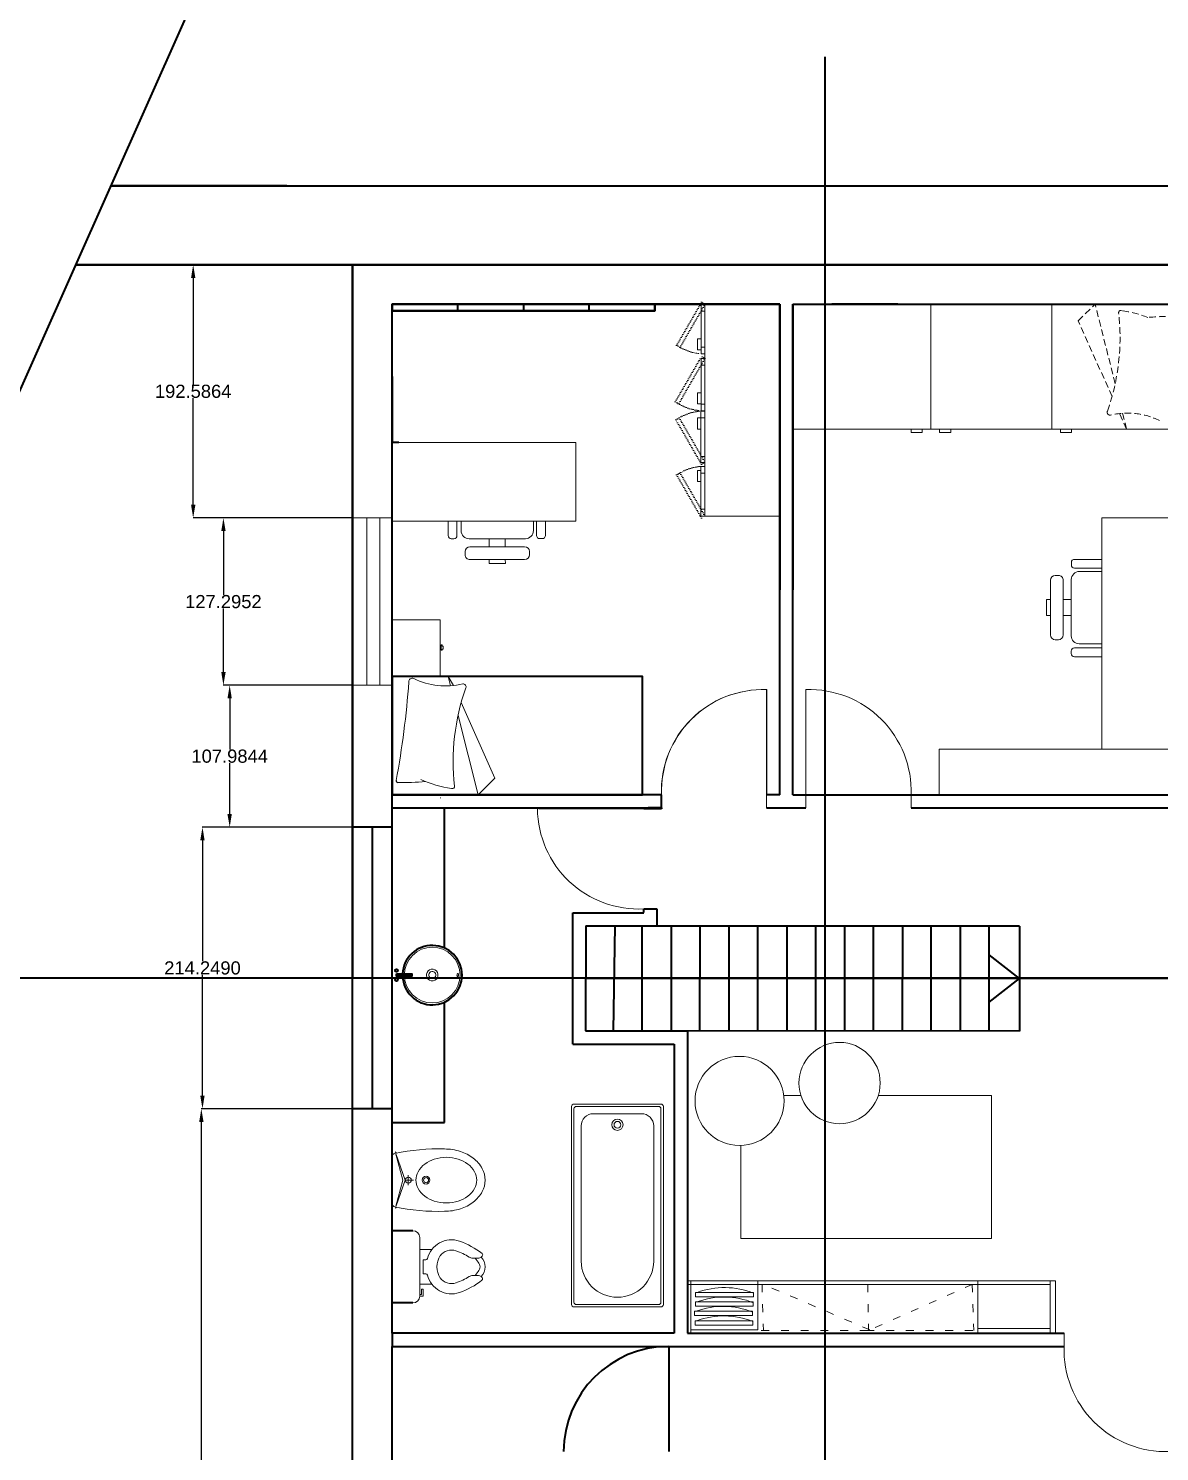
# Model space of a CAD drawing. Header units: inches. Extents: x -422522 to 22891, y -2973 to 414515.
# Drawn here: x 18422 to 19282, y 4354 to 5437 of the extents above; entities that cross this region are included whole.
import ezdxf

# ---------------------------------------------------------------- set-up
doc = ezdxf.new("R2010")
doc.units = ezdxf.units.IN
doc.header["$MEASUREMENT"] = 0
for name, pattern in [('ACAD_ISO03W100', [30, 12, -18]), ('DASHEDX2', [1.5, 1, -0.5]), ('DOT2', [0.125, 0, -0.125]), ('TRATTEGGIATA2', [9.525, 6.35, -3.175])]:
    doc.linetypes.add(name, pattern=pattern)
doc.layers.get('0').update_dxf_attribs({"lineweight": 40})
for name, color, linetype, lineweight in [('ARREDAMENTO', 8, 'Continuous', 13), ('ARREDI_attrezzature_furniture', 175, 'Continuous', 9), ('PORTE_finestre_doors_windows', 4, 'Continuous', 15)]:
    doc.layers.add(name, color=color, linetype=linetype, lineweight=lineweight)
doc.layers.add('ARREDI_attrezzature', color=175, linetype='Continuous')
doc.layers.add('PAVIMENTAZIONE', color=251, linetype='Continuous')
doc.styles.add('ARCH', font='txt')
doc.styles.get("Standard").update_dxf_attribs({"font": 'Arial.ttf'})
doc.dimstyles.get("Standard").update_dxf_attribs({"dimtxt": 10, "dimasz": 10, "dimexe": 0.18, "dimexo": 0.0625, "dimgap": 0.09, "dimtad": 0, "dimtih": 1, "dimtoh": 1, "dimdec": 4, "dimzin": 0, "dimdsep": 46, "dimtxsty": 'Standard', "dimcen": 0.09, "dimadec": 0, "dimazin": 0, "dimtfac": 1, "dimtdec": 4, "dimtofl": 0, "dimtmove": 0, "dimatfit": 3, "dimfxl": 1, "dimtolj": 1, "dimtzin": 0, "dimarcsym": 0})

# ---------------------------------------------------------------- blocks, each defined once
blk = doc.blocks.new('15PTOI06')
for p, q in [((8, 8.5), (8, -8.5)), ((11.5, 5), (8, 5)), ((9, 2), (9.765178, 2)), ((9, -2), (9, 2)), ((23.431562, 2.5), (24.727861, 2.5)), ((24.931034, 1.327586), (24.062054, 2.5)), ((9.765178, -2), (9, -2)), ((23.431562, -2.5), (24.690476, -2.5)), ((24.931034, -1.327586), (24.062054, -2.5)), ((11.5, -5), (8, -5)), ((8.5, -8), (8, -8)), ((9, -6.5), (8.5, -6.5)), ((8.5, -6.5), (8.5, -8)), ((9, -8.5), (9, -6.5)), ((8, -8.5), (9, -8.5))]:
    blk.add_line(p, q)
for centre, radius, start, end in [((6, 8.5), 2, 0, 90), ((17.25, 0.65), 7.210062, 71.816347, 166.116636), ((17.25, 0.65), 4.210062, 71.816347, 142.891702), ((12, -13.75), 19.534695, 57.937508, 70.559965), ((12, -13.75), 22.534695, 51.265418, 70.559965), ((9.765178, 2.5), 0.5, 270, 346.116636), ((19.118098, 0), 6.118098, 147.797266, 212.202734), ((23.431562, 4.5), 2, 237.937508, 270), ((24.727861, 4.5), 2, 270, 314.939898), ((23.666667, 0), 1.833333, 313.602819, 46.397181), ((23.166667, 0), 3.833333, 313.602819, 46.397181), ((25.787408, 3.438228), 0.5, 314.939898, 51.265418), ((9.765178, -2.5), 0.5, 13.883364, 90), ((17.25, -0.65), 7.210062, 193.883364, 288.183653), ((17.25, -0.65), 4.210062, 217.108298, 288.183653), ((12, 13.75), 19.534695, 289.440035, 302.062492), ((12, 13.75), 22.534695, 289.440035, 308.665009), ((23.431562, -4.5), 2, 90, 122.062492), ((24.690476, -4.5), 2, 44.162471, 90), ((25.766527, -3.454957), 0.5, 308.665009, 44.162471), ((6, -8.5), 2, 270, 0)]:
    blk.add_arc(centre, radius, start, end)
at = {"style": 'ARCH'}
for tag, p, flags in [('ITEM', (0, -19.5), 3), ('ROOM_NUMBER', (0, -28.5), 1)]:
    blk.add_attdef(tag, p, '', height=6, dxfattribs=dict(at, flags=flags))
blk = doc.blocks.new('*D53')
at = {"color": 0, "lineweight": -2, "transparency": 16777216}
for p, q in [((18668.3, 5256.7), (18546.9, 5256.7)), ((18547, 5246.7), (18547, 5165.6)), ((18547, 5074.1), (18547, 5155.2)), ((18668.3, 5064.1), (18546.9, 5064.1))]:
    blk.add_line(p, q, dxfattribs=at)
at = {"color": 0, "transparency": 16777216}
for points in [[(18545.4, 5246.7), (18548.7, 5246.7), (18547, 5256.7)], [(18545.4, 5074.1), (18548.7, 5074.1), (18547, 5064.1)]]:
    blk.add_solid(points, dxfattribs=at)
at = {"layer": 'Defpoints', "color": 0, "transparency": 16777216}
for p in [(18668.3, 5256.7), (18547, 5064.1), (18668.3, 5064.1)]:
    blk.add_point(p, dxfattribs=at)
at = {"color": 0, "transparency": 16777216, "insert": (18547, 5160.4), "char_height": 10, "attachment_point": 5}
blk.add_mtext('\\A1;192.5864', dxfattribs=at)
blk = doc.blocks.new('*D54')
at = {"color": 0, "lineweight": -2, "transparency": 16777216}
for p, q in [((18668.2, 5064.1), (18569.9, 5064.1)), ((18570, 5054.1), (18570, 5005.6)), ((18570, 4946.8), (18570, 4995.3)), ((18668.2, 4936.8), (18569.9, 4936.8))]:
    blk.add_line(p, q, dxfattribs=at)
at = {"color": 0, "transparency": 16777216}
for points in [[(18568.4, 5054.1), (18571.7, 5054.1), (18570, 5064.1)], [(18568.4, 4946.8), (18571.7, 4946.8), (18570, 4936.8)]]:
    blk.add_solid(points, dxfattribs=at)
at = {"layer": 'Defpoints', "color": 0, "transparency": 16777216}
for p in [(18668.3, 5064.1), (18570, 4936.8), (18668.3, 4936.8)]:
    blk.add_point(p, dxfattribs=at)
at = {"color": 0, "transparency": 16777216, "insert": (18570, 5000.4), "char_height": 10, "attachment_point": 5}
blk.add_mtext('\\A1;127.2952', dxfattribs=at)
blk = doc.blocks.new('*D55')
at = {"color": 0, "lineweight": -2, "transparency": 16777216}
for p, q in [((18668.1, 4936.8), (18574.6, 4936.8)), ((18574.8, 4926.8), (18574.8, 4888)), ((18574.8, 4838.8), (18574.8, 4877.6)), ((18668.3, 4828.8), (18574.6, 4828.8))]:
    blk.add_line(p, q, dxfattribs=at)
at = {"color": 0, "transparency": 16777216}
for points in [[(18573.1, 4926.8), (18576.4, 4926.8), (18574.8, 4936.8)], [(18573.1, 4838.8), (18576.4, 4838.8), (18574.8, 4828.8)]]:
    blk.add_solid(points, dxfattribs=at)
at = {"layer": 'Defpoints', "color": 0, "transparency": 16777216}
for p in [(18668.2, 4936.8), (18574.8, 4828.8), (18668.3, 4828.8)]:
    blk.add_point(p, dxfattribs=at)
at = {"color": 0, "transparency": 16777216, "insert": (18574.8, 4882.8), "char_height": 10, "attachment_point": 5}
blk.add_mtext('\\A1;107.9844', dxfattribs=at)
blk = doc.blocks.new('*D56')
at = {"color": 0, "lineweight": -2, "transparency": 16777216}
for p, q in [((18668.2, 4828.8), (18553.9, 4828.8)), ((18554.1, 4818.8), (18554.1, 4726.9)), ((18554.1, 4624.6), (18554.1, 4716.5)), ((18668.2, 4614.6), (18553.9, 4614.6))]:
    blk.add_line(p, q, dxfattribs=at)
at = {"color": 0, "transparency": 16777216}
for points in [[(18552.4, 4818.8), (18555.7, 4818.8), (18554.1, 4828.8)], [(18552.4, 4624.6), (18555.7, 4624.6), (18554.1, 4614.6)]]:
    blk.add_solid(points, dxfattribs=at)
at = {"layer": 'Defpoints', "color": 0, "transparency": 16777216}
for p in [(18668.3, 4828.8), (18554.1, 4614.6), (18668.3, 4614.6)]:
    blk.add_point(p, dxfattribs=at)
at = {"color": 0, "transparency": 16777216, "insert": (18554.1, 4721.7), "char_height": 10, "attachment_point": 5}
blk.add_mtext('\\A1;214.2490', dxfattribs=at)
blk = doc.blocks.new('*D57')
at = {"color": 0, "lineweight": -2, "transparency": 16777216}
for p, q in [((18668.1, 4614.6), (18553.1, 4614.6)), ((18553.2, 4604.6), (18553.2, 4320.8)), ((18553.2, 4026.7), (18553.2, 4310.4)), ((18668.3, 4016.7), (18553.1, 4016.7))]:
    blk.add_line(p, q, dxfattribs=at)
at = {"color": 0, "transparency": 16777216}
for points in [[(18551.6, 4604.6), (18554.9, 4604.6), (18553.2, 4614.6)], [(18551.6, 4026.7), (18554.9, 4026.7), (18553.2, 4016.7)]]:
    blk.add_solid(points, dxfattribs=at)
at = {"layer": 'Defpoints', "color": 0, "transparency": 16777216}
for p in [(18553.2, 4614.6), (18668.2, 4614.6), (18668.3, 4016.7)]:
    blk.add_point(p, dxfattribs=at)
at = {"color": 0, "transparency": 16777216, "insert": (18553.2, 4315.6), "char_height": 10, "attachment_point": 5}
blk.add_mtext('\\A1;597.8850', dxfattribs=at)

msp = doc.modelspace()

# ---------------------------------------------------------------- linework, layer by layer
at = {"color": 1}
for p, q in [((19027.87459, 3459.69979), (19027.87459, 5414.87598)), ((18668.32267, 5256.68393), (18668.32267, 4713.84453)), ((20355.6854, 4713.84453), (18056.24814, 4713.84453)), ((18845.62362, 4713.84453), (20355.6854, 4713.84453))]:
    msp.add_line(p, q, dxfattribs=at)
at = {"color": 5}
for p, q in [((18618.32262, 5316.68396), (18484.06238, 5316.68396)), ((18484.06238, 5316.68396), (20514.24969, 5316.68396)), ((20646.47315, 5256.68393), (18457.36043, 5256.68393)), ((18668.32267, 5256.68393), (20646.90269, 5257.64911))]:
    msp.add_line(p, q, dxfattribs=at)
for p, q in [((18618.31278, 5316.67576), (20048.94424, 5316.91165)), ((18618.32262, 5316.68396), (20049.2801, 5316.6852)), ((18457.36043, 5256.68393), (18668.32267, 5256.68393)), ((18668.32267, 5256.68393), (19328.32266, 5256.79218)), ((18668.32267, 5256.68393), (19328.32267, 5256.68393)), ((18668.32267, 4046.68393), (18668.32267, 5256.68393)), ((18698.42152, 5226.68393), (18698.42152, 5221.76743)), ((18703.42152, 5221.76743), (18698.42152, 5221.76743)), ((18898.42152, 5221.76743), (18698.42152, 5221.76743)), ((18763.66375, 5226.68393), (18713.66375, 5226.68393)), ((18748.42152, 5221.76743), (18748.42152, 5226.68393)), ((18813.66375, 5221.76743), (18763.66375, 5221.76743)), ((18798.42152, 5226.68393), (18798.42152, 5221.76743)), ((18863.66375, 5226.68393), (18813.66375, 5226.68393)), ((18848.42152, 5221.76743), (18848.42152, 5226.68393)), ((18993.44442, 5226.68393), (18863.66375, 5226.68393)), ((18863.66375, 5226.68393), (18913.66375, 5226.68393)), ((18898.42152, 5221.76743), (18863.66375, 5221.76743)), ((18898.42152, 5226.68393), (18898.42152, 5221.76743)), ((18913.66375, 5226.68393), (18963.66375, 5226.68393)), ((18993.29977, 5226.68393), (18993.29977, 5009.30617)), ((18993.29977, 5226.68393), (18993.29977, 5009.30617)), ((18993.44442, 4853.48441), (18993.44442, 5226.68393)), ((18993.44442, 5226.68393), (18993.44442, 5009.30617)), ((18993.44442, 5226.68393), (18993.44442, 5009.30617)), ((19003.29977, 4853.48441), (19003.29977, 5226.68393)), ((19003.29977, 5226.68393), (19003.29977, 5009.30617)), ((19003.29977, 5226.68393), (19003.29977, 5009.30617)), ((19003.29977, 5226.68393), (19133.08044, 5226.68393)), ((19003.29977, 4853.48441), (19003.29977, 5226.68393)), ((19003.29977, 5226.68393), (19003.29977, 5009.30617)), ((19003.29977, 5226.68393), (19003.29977, 5009.30617)), ((19083.08044, 5226.68393), (19033.08044, 5226.68393)), ((19108.38615, 5226.68393), (19206.38615, 5226.68393)), ((18698.42152, 5171.76743), (18698.42152, 5121.76743)), ((18698.42152, 5121.76743), (18703.42152, 5121.76743)), ((18888.82578, 4943.48441), (18698.42152, 4943.48441)), ((18888.82578, 4933.48441), (18888.82578, 4943.48441)), ((18888.82578, 4853.48441), (18888.82578, 4933.48441)), ((18903.29977, 4853.48441), (18698.32267, 4853.48441)), ((18903.44442, 4853.48441), (18698.42152, 4853.48441)), ((18798.74743, 4853.48441), (18748.74743, 4853.48441)), ((18848.74743, 4853.48441), (18798.74743, 4853.48441)), ((18903.29977, 4843.48441), (18903.29977, 4853.48441)), ((18993.29977, 4853.48441), (18983.29977, 4853.48441)), ((18993.44442, 4853.48441), (18983.44442, 4853.48441)), ((19003.29977, 4853.48473), (19298.51623, 4853.48503)), ((19003.29977, 4853.48441), (19013.29977, 4853.48441)), ((19093.29977, 4853.48441), (19298.32267, 4853.48441)), ((18698.32267, 4843.48441), (18835.73689, 4843.48441)), ((18738.32267, 4736.90047), (18738.32267, 4843.48441)), ((18835.73689, 4843.48441), (18903.29977, 4843.48441)), ((18889.94482, 4842.86963), (18889.94482, 4843.48441)), ((18903.29977, 4842.86963), (18889.94482, 4842.86963)), ((18903.29977, 4843.48441), (18893.29977, 4843.48441)), ((18903.29977, 4843.48441), (18903.29977, 4842.86963)), ((18983.29977, 4843.48441), (19013.29977, 4843.48441)), ((19093.29977, 4843.48441), (19298.32267, 4843.48441)), ((18889.94482, 4763.80982), (18889.94482, 4766.67627)), ((18889.94482, 4766.67627), (18899.92268, 4766.67627)), ((18899.92268, 4766.67627), (18899.92268, 4753.73142)), ((18835.77996, 4663.79199), (18835.77996, 4763.79199)), ((18835.77996, 4763.79199), (18889.94482, 4763.79199)), ((18845.73689, 4753.73142), (18845.51036, 4673.95764)), ((18845.73689, 4753.73142), (19175.73689, 4753.64565)), ((18845.73689, 4753.73142), (19175.73689, 4753.73142)), ((18867.73689, 4753.73142), (18866.6916, 4673.93763)), ((18888.69158, 4673.91684), (18888.68137, 4753.7257)), ((18910.68137, 4753.7257), (18910.69145, 4673.89606)), ((18932.60593, 4673.87535), (18932.68137, 4753.7257)), ((18954.68137, 4753.7257), (18954.60591, 4673.85457)), ((18976.69139, 4673.8337), (18976.68137, 4753.7031)), ((18976.68137, 4753.7031), (18998.68137, 4753.7031)), ((18998.68137, 4753.7031), (18998.69137, 4673.81292)), ((19020.69136, 4673.79213), (19020.68137, 4753.69167)), ((19020.68137, 4753.69167), (19042.68137, 4753.69167)), ((19042.68137, 4753.69167), (19042.60587, 4673.77143)), ((19064.60585, 4673.75065), (19064.68137, 4753.69167)), ((19064.68137, 4753.69167), (19086.68137, 4753.69167)), ((19086.68137, 4753.69167), (19086.60583, 4673.72986)), ((19108.68137, 4673.709), (19108.68137, 4753.6688)), ((19108.68137, 4753.6688), (19130.68137, 4753.6688)), ((19130.68137, 4753.6688), (19130.68137, 4673.68822)), ((19152.6058, 4673.66751), (19152.68137, 4753.65736)), ((19175.73689, 4753.64565), (19175.73689, 4673.64565)), ((19175.73689, 4713.64565), (19152.68137, 4731.62148)), ((19175.73689, 4713.64565), (18845.47191, 4713.64565)), ((19152.68137, 4695.66983), (19175.73689, 4713.64565)), ((18738.32267, 4604.17967), (18738.32267, 4695.69601)), ((19175.73689, 4673.64565), (18845.51036, 4673.95764)), ((18845.51498, 4673.93406), (18923.23971, 4673.88533)), ((18923.22522, 4673.88534), (18923.19664, 4443.81791)), ((18835.77996, 4663.79199), (18912.97471, 4663.79199)), ((18912.97471, 4663.79199), (18912.93164, 4443.81791)), ((18698.32267, 4604.17967), (18738.32267, 4604.17967)), ((18714.18878, 4521.84668), (18698.32267, 4521.84668)), ((18714.18878, 4466.84668), (18698.32267, 4466.84668)), ((18698.32267, 4443.81791), (18698.32267, 4463.81791)), ((18912.93164, 4443.81791), (18698.32267, 4443.81791)), ((18698.32267, 4443.81791), (18698.32267, 4433.81791)), ((18923.19664, 4443.81791), (19209.75756, 4443.81791)), ((18698.32267, 4433.81791), (19209.75756, 4433.81791)), ((18698.32267, 4046.68393), (18698.32267, 4433.81791)), ((18908.9109, 4433.81791), (18908.9109, 4353.81791))]:
    msp.add_line(p, q)
at = {"color": 4}
for p, q in [((18698.32267, 4828.81791), (18668.32267, 4828.81791)), ((18683.32267, 4828.81791), (18683.32267, 4614.56894)), ((18698.32267, 4614.56894), (18668.32267, 4614.56894))]:
    msp.add_line(p, q, dxfattribs=at)
for points in [[(18006.50478, 4243.59838), (19833.7291, 3430.42479), (20646.90269, 5257.64911), (18819.67837, 6070.8227)], [(18898.42152, 5226.68393), (18698.42152, 5226.68393), (18698.42152, 5221.76743), (18898.42152, 5221.76743)], [(18888.82579, 4853.48441), (18888.82579, 4943.48441), (18698.32267, 4943.48441), (18698.32267, 4853.48441)], [(18701.65254, 4717.14991), (18713.34981, 4717.14991), (18713.34981, 4715.55637), (18701.65254, 4715.55637)]]:
    msp.add_lwpolyline(points, close=True)
for points in [[(18698.32267, 4463.81791), (18698.32267, 5226.68393), (18993.29977, 5226.68393)], [(19003.29977, 5226.68393), (19298.32267, 5226.68393), (19298.32267, 4918.81791)], [(19003.29977, 5226.68393), (19298.32267, 5226.68393), (19298.32267, 4908.81791)]]:
    msp.add_lwpolyline(points)
for centre in [(18701.7707, 4719.80579), (18701.7707, 4712.90048)]:
    msp.add_circle(centre, 1.12243)
for centre, radius, start, end in [((18728.9632, 4716.29824), 22.62855, 181.87875934, 177.84305501), ((18908.9109, 4353.81791), 80, 90, 180)]:
    msp.add_arc(centre, radius, start, end)
at = {"layer": 'ARREDAMENTO', "linetype": 'DOT2', "ltscale": 10}
for p, q in [((18933.84659, 5228.1937), (18914.89999, 5195.38966)), ((18917.49782, 5193.88924), (18936.44442, 5226.69328)), ((18913.87468, 5152.42614), (18933.83983, 5186.9937)), ((18914.89999, 5195.38966), (18917.49782, 5193.88924)), ((18936.43766, 5185.49328), (18916.47251, 5150.92572)), ((18916.47251, 5150.92572), (18913.87468, 5152.42614)), ((18914.3177, 5138.68705), (18916.91602, 5140.18662)), ((18933.82637, 5104.88424), (18914.3177, 5138.68705)), ((18916.91602, 5140.18662), (18936.42469, 5106.38381)), ((18914.88382, 5096.80396), (18917.48215, 5098.30354)), ((18933.81966, 5063.99371), (18914.88382, 5096.80396)), ((18917.48215, 5098.30354), (18936.41798, 5065.49328))]:
    msp.add_line(p, q, dxfattribs=at)
at = {"layer": 'ARREDAMENTO'}
for p, q in [((18933.43823, 5188.93031), (18933.44442, 5226.69377)), ((18936.44356, 5221.45044), (18933.44356, 5221.45093)), ((18933.44442, 5226.69377), (18936.44442, 5226.69328)), ((18936.43766, 5185.49328), (18936.44442, 5226.69328)), ((18936.44442, 5226.69328), (18993.44442, 5226.68393)), ((18993.44442, 5226.68393), (18993.41798, 5065.48393)), ((19060.29977, 5226.69328), (19003.29977, 5226.68393)), ((19108.32267, 5131.68393), (19108.32267, 5226.68393)), ((19108.32267, 5226.68393), (19261.99128, 5226.68393)), ((19108.38615, 5131.68337), (19108.38615, 5226.68393)), ((19200.30717, 5131.68337), (19200.30717, 5226.68393)), ((18930.75125, 5191.91563), (18930.75263, 5200.37324)), ((18930.75263, 5200.37324), (18933.4401, 5200.3728)), ((18933.43872, 5191.91519), (18930.75125, 5191.91563)), ((18936.43823, 5188.92982), (18933.43823, 5188.93031)), ((18936.43907, 5194.09162), (18933.43907, 5194.09211)), ((18933.43766, 5185.49377), (18933.42469, 5106.3843)), ((18936.4368, 5180.23633), (18933.4368, 5180.23683)), ((18933.43766, 5185.49377), (18936.43766, 5185.49328)), ((18936.43766, 5185.49328), (18936.41798, 5065.49328)), ((18930.7445, 5150.80509), (18930.74589, 5159.2627)), ((18930.74589, 5159.2627), (18933.43336, 5159.26225)), ((18933.43197, 5150.80465), (18930.7445, 5150.80509)), ((18936.43109, 5145.41224), (18933.43109, 5145.41273)), ((18936.43112, 5145.57432), (18933.43112, 5145.57481)), ((18936.43196, 5150.72201), (18933.43196, 5150.7225)), ((18930.74276, 5140.18333), (18930.74137, 5131.72573)), ((18933.43023, 5140.18289), (18930.74276, 5140.18333)), ((18936.43024, 5140.25044), (18933.43024, 5140.25093)), ((18698.18043, 5121.72061), (18698.18043, 5061.61004)), ((18838.18043, 5121.61004), (18698.18043, 5121.61004)), ((18838.18043, 5121.61004), (18838.18043, 5061.61004)), ((18930.74137, 5131.72573), (18933.42884, 5131.72529)), ((19093.32755, 5131.68337), (19093.32755, 5128.9959)), ((19093.32755, 5128.9959), (19101.78516, 5128.9959)), ((19101.78516, 5128.9959), (19101.78516, 5131.68337)), ((19101.78516, 5131.68337), (19108.38615, 5131.68337)), ((19115.0165, 5131.68337), (19115.0165, 5128.9959)), ((19115.0165, 5128.9959), (19123.4741, 5128.9959)), ((19123.4741, 5128.9959), (19123.4741, 5131.68337)), ((19206.93751, 5131.68337), (19206.93751, 5128.9959)), ((19206.93751, 5128.9959), (19215.39512, 5128.9959)), ((19215.39512, 5128.9959), (19215.39512, 5131.68337)), ((18936.4254, 5110.73612), (18933.4254, 5110.73661)), ((18930.73621, 5100.27279), (18930.73483, 5091.81518)), ((18933.42368, 5100.27235), (18930.73621, 5100.27279)), ((18933.42417, 5103.25723), (18933.41798, 5065.49377)), ((18936.42417, 5103.25674), (18933.42417, 5103.25723)), ((18936.42469, 5106.38381), (18933.42469, 5106.3843)), ((18930.73483, 5091.81518), (18933.4223, 5091.81474)), ((18936.42333, 5098.09494), (18933.42333, 5098.09543)), ((18936.41884, 5070.73612), (18933.41884, 5070.73661)), ((18698.18043, 5061.61004), (18708.18043, 5061.61004)), ((18718.18043, 5061.61004), (18708.18043, 5061.61004)), ((18838.18043, 5061.61004), (18718.18043, 5061.61004)), ((18740.9944, 5061.61004), (18740.9944, 5050.74767)), ((18747.72982, 5050.75475), (18747.70807, 5061.61004)), ((18750.90007, 5061.61004), (18750.90007, 5054.38916)), ((18805.88217, 5061.61004), (18805.90004, 5054.44694)), ((18808.3731, 5050.81845), (18808.35141, 5061.61004)), ((18815.08684, 5061.61004), (18815.10851, 5050.82553)), ((18993.41798, 5065.48393), (18933.41798, 5065.49377)), ((19298.32267, 5064.09751), (19238.32757, 5064.07988)), ((19238.32757, 5064.07988), (19238.37926, 4888.1756)), ((18743.44142, 5048.3058), (18745.28795, 5048.30774)), ((18757.0176, 5048.28447), (18799.79535, 5048.32941)), ((18772.29537, 5048.30052), (18772.30179, 5042.18942)), ((18784.51758, 5048.31336), (18784.524, 5042.20226)), ((18812.66664, 5048.37852), (18810.82011, 5048.37658)), ((18753.97232, 5038.50349), (18753.97486, 5036.08201)), ((18757.63513, 5042.17401), (18799.19066, 5042.21766)), ((18802.86118, 5038.55485), (18802.86372, 5036.13337)), ((18757.64538, 5032.41919), (18799.20091, 5032.46285)), ((18772.31204, 5032.4346), (18772.31525, 5029.37905)), ((18772.31525, 5029.37905), (18784.53746, 5029.39189)), ((18784.53425, 5032.44744), (18784.53746, 5029.39189)), ((19215.25609, 5030.14695), (19215.25415, 5028.30042)), ((19217.69603, 5025.85341), (19238.33683, 5025.83172)), ((19238.33683, 5032.56715), (19217.7031, 5032.58883)), ((19199.29677, 4975.12569), (19199.34042, 5016.68122)), ((19205.43242, 5020.34149), (19203.01094, 5020.34404)), ((19209.05158, 4975.11544), (19209.09524, 5016.67098)), ((19215.16205, 4974.49791), (19215.20699, 5017.27567)), ((19238.33683, 5023.36248), (19221.32451, 5023.38035)), ((19196.25662, 4989.79556), (19196.26946, 5002.01777)), ((19199.32501, 5002.01456), (19196.26946, 5002.01777)), ((19215.19094, 5001.9979), (19209.07983, 5002.00432)), ((18734.94772, 4986.60901), (18698.42152, 4986.60901)), ((18734.94772, 4944.30364), (18734.94772, 4986.60901)), ((19199.31217, 4989.79235), (19196.25662, 4989.79556)), ((19215.1781, 4989.77568), (19209.06699, 4989.7821)), ((19205.38106, 4971.45263), (19202.95958, 4971.45517)), ((18735.58408, 4966.20651), (18734.94772, 4966.20651)), ((18734.94772, 4966.20651), (18734.94772, 4964.70614)), ((18734.94772, 4964.70614), (18735.58408, 4964.70614)), ((18735.58408, 4967.26111), (18735.58408, 4963.65154)), ((18736.30182, 4967.48342), (18735.80639, 4967.48342)), ((18735.80639, 4963.42923), (18736.30182, 4963.42923)), ((18736.52413, 4966.64464), (18736.52413, 4967.26111)), ((18737.11636, 4966.64464), (18736.52413, 4966.64464)), ((18736.52413, 4963.65154), (18736.52413, 4964.0457)), ((18736.74644, 4964.26801), (18737.11636, 4964.26801)), ((18737.33867, 4964.49032), (18737.33867, 4966.42233)), ((19215.18337, 4960.92173), (19215.18531, 4962.76826)), ((19217.63232, 4965.21014), (19238.33683, 4965.18839)), ((19238.33683, 4968.36245), (19221.26673, 4968.38038)), ((19238.33683, 4958.45296), (19217.62524, 4958.47472)), ((18698.32267, 4944.08133), (18734.7254, 4944.08133)), ((18741.0978, 4943.48441), (18742.88204, 4936.41481)), ((18741.0978, 4943.48441), (18745.14019, 4936.60532)), ((18888.82578, 4943.48441), (18888.82578, 4853.48441)), ((18888.82578, 4943.48441), (18888.82578, 4853.48441)), ((18750.93978, 4923.61702), (18776.66699, 4866.00038)), ((18748.55858, 4913.92295), (18763.81863, 4853.45887)), ((18698.32267, 4885.81791), (18698.32267, 4828.81791)), ((19298.43324, 4888.19325), (19114.76818, 4888.13928)), ((19114.76818, 4888.13928), (19114.76825, 4853.48465)), ((18776.66699, 4866.00038), (18763.81218, 4853.48441)), ((18735.15716, 4853.48441), (18698.82578, 4853.48441)), ((18888.82578, 4853.48441), (18735.15716, 4853.48441)), ((18888.82578, 4853.48441), (18735.15716, 4853.48441)), ((18983.29977, 4853.48441), (18993.29977, 4853.48441)), ((18717.15024, 4733.94347), (18713.94123, 4731.3099)), ((18720.81137, 4735.90038), (18717.15024, 4733.94347)), ((18724.78393, 4737.10545), (18720.81137, 4735.90038)), ((18728.91525, 4737.51235), (18724.78393, 4737.10545)), ((18733.04658, 4737.10545), (18728.91525, 4737.51235)), ((18737.01914, 4735.90038), (18733.04658, 4737.10545)), ((18740.68027, 4733.94347), (18737.01914, 4735.90038)), ((18743.88928, 4731.3099), (18740.68027, 4733.94347)), ((18709.35075, 4724.43976), (18708.14568, 4720.4672)), ((18711.30766, 4728.10089), (18709.35075, 4724.43976)), ((18713.94123, 4731.3099), (18711.30766, 4728.10089)), ((18728.2251, 4720.69333), (18726.91235, 4720.26679)), ((18729.60541, 4720.69333), (18728.2251, 4720.69333)), ((18730.91815, 4720.26679), (18729.60541, 4720.69333)), ((18746.52285, 4728.10089), (18743.88928, 4731.3099)), ((18748.47976, 4724.43976), (18746.52285, 4728.10089)), ((18749.68482, 4720.4672), (18748.47976, 4724.43976)), ((18707.81556, 4715.55637), (18708.14568, 4712.20455)), ((18708.14568, 4720.4672), (18707.81896, 4717.14991)), ((18708.14568, 4712.20455), (18709.35075, 4708.23199)), ((18724.98434, 4718.33878), (18724.55781, 4717.02603)), ((18724.55781, 4717.02603), (18724.55781, 4715.64572)), ((18724.55781, 4715.64572), (18724.98434, 4714.33298)), ((18725.79567, 4719.45547), (18724.98434, 4718.33878)), ((18724.98434, 4714.33298), (18725.79567, 4713.21629)), ((18726.91235, 4720.26679), (18725.79567, 4719.45547)), ((18725.79567, 4713.21629), (18726.91235, 4712.40497)), ((18726.50429, 4717.56432), (18726.24269, 4716.75917)), ((18726.24269, 4716.75917), (18726.24269, 4715.91258)), ((18726.24269, 4715.91258), (18726.50429, 4715.10743)), ((18727.00191, 4718.24922), (18726.50429, 4717.56432)), ((18726.50429, 4715.10743), (18727.00191, 4714.42253)), ((18726.91235, 4712.40497), (18728.2251, 4711.97843)), ((18727.68681, 4718.74684), (18727.00191, 4718.24922)), ((18727.00191, 4714.42253), (18727.68681, 4713.92492)), ((18728.49196, 4719.00845), (18727.68681, 4718.74684)), ((18727.68681, 4713.92492), (18728.49196, 4713.66331)), ((18728.2251, 4711.97843), (18729.60541, 4711.97843)), ((18729.33855, 4719.00845), (18728.49196, 4719.00845)), ((18728.49196, 4713.66331), (18729.33855, 4713.66331)), ((18730.1437, 4718.74684), (18729.33855, 4719.00845)), ((18729.33855, 4713.66331), (18730.1437, 4713.92492)), ((18729.60541, 4711.97843), (18730.91815, 4712.40497)), ((18730.8286, 4718.24922), (18730.1437, 4718.74684)), ((18730.1437, 4713.92492), (18730.8286, 4714.42253)), ((18731.32621, 4717.56432), (18730.8286, 4718.24922)), ((18730.8286, 4714.42253), (18731.32621, 4715.10743)), ((18732.03484, 4719.45547), (18730.91815, 4720.26679)), ((18730.91815, 4712.40497), (18732.03484, 4713.21629)), ((18731.58782, 4716.75917), (18731.32621, 4717.56432)), ((18731.32621, 4715.10743), (18731.58782, 4715.91258)), ((18731.58782, 4715.91258), (18731.58782, 4716.75917)), ((18732.84616, 4718.33878), (18732.03484, 4719.45547)), ((18732.03484, 4713.21629), (18732.84616, 4714.33298)), ((18733.2727, 4717.02603), (18732.84616, 4718.33878)), ((18732.84616, 4714.33298), (18733.2727, 4715.64572)), ((18733.2727, 4715.64572), (18733.2727, 4717.02603)), ((18747.76805, 4716.70232), (18747.73878, 4716.33588)), ((18747.76805, 4715.96943), (18747.73878, 4716.33588)), ((18747.82832, 4716.9598), (18747.76805, 4716.70232)), ((18747.82832, 4715.71195), (18747.76805, 4715.96943)), ((18747.90941, 4717.16442), (18747.82832, 4716.9598)), ((18747.90941, 4715.50733), (18747.82832, 4715.71195)), ((18748.02075, 4717.34031), (18747.90941, 4717.16442)), ((18748.02075, 4715.33145), (18747.90941, 4715.50733)), ((18748.15478, 4717.46078), (18748.02075, 4717.34031)), ((18748.15478, 4715.21097), (18748.02075, 4715.33145)), ((18748.32702, 4717.51235), (18748.15478, 4717.46078)), ((18748.32702, 4715.15941), (18748.15478, 4715.21097)), ((18748.32702, 4717.51235), (18748.49926, 4717.46078)), ((18748.32702, 4715.15941), (18748.49926, 4715.21097)), ((18748.47976, 4708.23199), (18749.68482, 4712.20455)), ((18748.49926, 4717.46078), (18748.63329, 4717.34031)), ((18748.49926, 4715.21097), (18748.63329, 4715.33145)), ((18748.63329, 4717.34031), (18748.74463, 4717.16442)), ((18748.63329, 4715.33145), (18748.74463, 4715.50733)), ((18748.74463, 4717.16442), (18748.82572, 4716.9598)), ((18748.74463, 4715.50733), (18748.82572, 4715.71195)), ((18748.82572, 4716.9598), (18748.88599, 4716.70232)), ((18748.82572, 4715.71195), (18748.88599, 4715.96943)), ((18748.88599, 4716.70232), (18748.91525, 4716.33588)), ((18748.88599, 4715.96943), (18748.91525, 4716.33588)), ((18750.09172, 4716.33588), (18749.68482, 4720.4672)), ((18749.68482, 4712.20455), (18750.09172, 4716.33588)), ((18709.35075, 4708.23199), (18711.30766, 4704.57086)), ((18711.30766, 4704.57086), (18713.94123, 4701.36185)), ((18713.94123, 4701.36185), (18717.15024, 4698.72828)), ((18740.68027, 4698.72828), (18743.88928, 4701.36185)), ((18743.88928, 4701.36185), (18746.52285, 4704.57086)), ((18746.52285, 4704.57086), (18748.47976, 4708.23199)), ((18717.15024, 4698.72828), (18720.81137, 4696.77137)), ((18720.81137, 4696.77137), (18724.78393, 4695.56631)), ((18724.78393, 4695.56631), (18728.91525, 4695.15941)), ((18728.91525, 4695.15941), (18733.04658, 4695.56631)), ((18733.04658, 4695.56631), (18737.01914, 4696.77137)), ((18737.01914, 4696.77137), (18740.68027, 4698.72828)), ((18701.27915, 4580.10464), (18706.60355, 4560.30464)), ((18708.24593, 4560.30464), (18701.45401, 4579.77036)), ((18701.27915, 4540.50452), (18706.60355, 4560.30464)), ((18701.45401, 4540.8388), (18708.24593, 4560.30464)), ((18710.68878, 4560.30464), (18708.24593, 4560.30464)), ((18710.68878, 4560.30464), (18710.68878, 4564.16179)), ((18710.68878, 4560.30464), (18710.68878, 4556.4475)), ((18710.68878, 4560.30464), (18714.54593, 4560.30464)), ((18923.19666, 4483.81789), (18923.19666, 4443.81789)), ((18925.70143, 4483.81789), (18923.20161, 4483.8182)), ((18925.70143, 4483.81789), (18925.70143, 4446.40929)), ((18925.70143, 4483.81789), (18976.56091, 4483.81789)), ((18976.56091, 4446.40929), (18976.56091, 4483.81789)), ((18976.56091, 4483.81789), (19203.13852, 4483.81789)), ((18996.22548, 4483.81789), (19115.99926, 4483.81789)), ((19144.18659, 4447.303), (19144.18659, 4483.81789)), ((19199.06122, 4483.81789), (19199.06122, 4447.303)), ((19203.13852, 4443.81789), (19203.13852, 4483.81789)), ((18976.56091, 4480.94892), (18923.20125, 4480.95555)), ((18976.56091, 4480.94892), (19144.18659, 4480.94892)), ((19144.18659, 4480.94892), (19199.06122, 4480.94892)), ((18925.70143, 4443.81791), (18925.70143, 4448.11479)), ((18925.70143, 4446.40929), (18976.56091, 4446.40929)), ((18925.70143, 4446.40929), (18925.70143, 4443.81791)), ((19199.06122, 4447.303), (19144.18659, 4447.303)), ((19144.18659, 4447.303), (19144.18659, 4443.81791)), ((19199.06122, 4447.303), (19199.06122, 4443.81791))]:
    msp.add_line(p, q, dxfattribs=at)
at = {"layer": 'ARREDAMENTO', "linetype": 'TRATTEGGIATA2', "ltscale": 0.004}
for p, q in [((18936.44442, 5226.69328), (18933.84659, 5228.1937)), ((18933.83983, 5186.9937), (18936.43766, 5185.49328)), ((18936.42469, 5106.38381), (18933.82637, 5104.88424))]:
    msp.add_line(p, q, dxfattribs=at)
at = {"layer": 'ARREDAMENTO', "linetype": 'DASHEDX2', "ltscale": 5}
for p, q in [((19108.32267, 5226.68393), (19261.99128, 5226.68393)), ((19108.32267, 5131.68393), (19108.32267, 5226.68393)), ((19220.48145, 5214.16796), (19233.33626, 5226.68393)), ((19248.58986, 5166.24539), (19233.32982, 5226.70946)), ((19261.99128, 5226.68393), (19298.32267, 5226.68393)), ((19246.20866, 5156.55132), (19220.48145, 5214.16796)), ((19257.31255, 5131.68393), (19252.00825, 5143.56302)), ((19257.31255, 5131.68393), (19254.2664, 5143.75353))]:
    msp.add_line(p, q, dxfattribs=at)
at = {"layer": 'ARREDAMENTO', "color": 253, "linetype": 'ACAD_ISO03W100', "ltscale": 0.5}
for p, q in [((18979.88056, 4480.94892), (18980.93567, 4445.92426)), ((19061.9067, 4446.34425), (18980.93567, 4480.94892)), ((19060.37375, 4480.94892), (19060.93565, 4445.92426)), ((19139.88054, 4480.94892), (19060.93565, 4445.92426)), ((19139.88054, 4480.94892), (19140.93565, 4445.92426)), ((18979.31045, 4445.92426), (19060.2815, 4445.92426)), ((19059.31043, 4445.92426), (19140.28149, 4445.92426))]:
    msp.add_line(p, q, dxfattribs=at)
at = {"layer": 'ARREDAMENTO'}
for points in [[(19003.29977, 5226.68393), (19298.32267, 5226.68393), (19298.32267, 5131.68337), (19003.29977, 5131.68337)], [(18929.33876, 4471.53774), (18973.437, 4471.53774), (18973.437, 4474.82539), (18929.33876, 4474.82539)], [(18929.11691, 4464.3346), (18973.21515, 4464.3346), (18973.21515, 4467.62225), (18929.11691, 4467.62225)], [(18928.4513, 4457.24228), (18972.54954, 4457.24228), (18972.54954, 4460.52993), (18928.4513, 4460.52993)], [(18928.87075, 4449.97431), (18972.96899, 4449.97431), (18972.96899, 4453.26196), (18928.87075, 4453.26196)]]:
    msp.add_lwpolyline(points, close=True, dxfattribs=at)
for points in [[(19068.34333, 4624.79094), (19154.40799, 4624.79094), (19154.40799, 4516.00842), (18963.62482, 4516.00842), (18963.62482, 4586.71215)], [(18996.35294, 4624.79094), (19009.38911, 4624.79094)]]:
    msp.add_lwpolyline(points, dxfattribs=at)
for points in [[(18834.93456, 4616.36103), (18834.93456, 4465.65578, 0.4142135624), (18836.77243, 4463.81791), (18902.93571, 4463.81791, 0.4142135624), (18904.77358, 4465.65578), (18904.77358, 4616.36103, 0.4142135624), (18902.93571, 4618.1989), (18836.77243, 4618.1989, 0.4142135624)], [(18836.77243, 4614.52316), (18836.77243, 4467.49364, 0.4142135624), (18838.6103, 4465.65578), (18901.09784, 4465.65578, 0.4142135624), (18902.93571, 4467.49364), (18902.93571, 4614.52316, 0.4142135624), (18901.09784, 4616.36103), (18838.6103, 4616.36103, 0.4142135624)], [(18897.4221, 4498.73742), (18897.4221, 4601.65808, 0.4142135624), (18888.23276, 4610.84742), (18851.47538, 4610.84742, 0.4142135624), (18842.28603, 4601.65808), (18842.28603, 4498.73742, 1)], [(18698.4745, 4542.51332), (18698.4745, 4578.09597, -0.353669), (18700.50734, 4580.61032, -0.060433), (18738.1321, 4584.01784, -0.07695), (18750.35487, 4582.12553, -0.086815), (18760.09248, 4577.0512, -0.105749), (18766.97221, 4568.99016, -0.125559), (18769.18878, 4560.30464, -0.125559), (18766.97221, 4551.61913, -0.105749), (18760.09248, 4543.55809, -0.086815), (18750.35487, 4538.48363, -0.07695), (18738.1321, 4536.59132, -0.060433), (18700.50734, 4539.99884, -0.353669)], [(18739.61735, 4542.9475, 0.075445), (18748.74194, 4544.33209, 0.085783), (18755.9818, 4548.03122, 0.10607), (18761.11848, 4553.93599, 0.126822), (18762.76021, 4560.30464, 0.126822), (18761.11848, 4566.6733, 0.10607), (18755.9818, 4572.57794, 0.085783), (18748.74194, 4576.27707, 0.075445), (18739.61735, 4577.66179, 0.075445), (18730.4929, 4576.27707, 0.085783), (18723.25291, 4572.57794, 0.10607), (18718.11635, 4566.6733, 0.126822), (18716.4745, 4560.30464, 0.126822), (18718.11635, 4553.93599, 0.10607), (18723.25291, 4548.03122, 0.085783), (18730.4929, 4544.33209, 0.075445)]]:
    msp.add_lwpolyline(points, format="xyb", close=True, dxfattribs=at)
for centre, radius in [((19038.86622, 4634.14304), 30.9251), ((18962.75433, 4620.56437), 33.86341), ((18869.85407, 4602.40755), 4.24123), ((18869.85407, 4602.40755), 2.59308), ((18710.68878, 4560.30464), 2.25), ((18724.18878, 4560.30464), 2.95714), ((18724.18878, 4560.30464), 1.92857)]:
    msp.add_circle(centre, radius, dxfattribs=at)
at = {"layer": 'ARREDAMENTO', "linetype": 'DASHEDX2', "ltscale": 5}
for centre, radius, start, end in [((19084.88158, 5201.31831), 167.42315, 340.48476363, 6.46202168), ((19252.84918, 5220.34303), 1.61843, 67.35552903, 186.46202168), ((19242.71216, 5139.63233), 82.90559, 68.27384453, 82.54266791), ((19288.46573, 5055.18789), 162.16196, 87.88336868, 95.33305139), ((19244.63102, 5144.48376), 2.14485, 155.02554964, 278.66534212), ((19257.83747, 5087.94625), 55.92141, 64.00633743, 103.31957132)]:
    msp.add_arc(centre, radius, start, end, dxfattribs=at)
at = {"layer": 'ARREDAMENTO', "linetype": 'DOT2', "ltscale": 10}
for centre, radius, start, end in [((18936.44442, 5226.69328), 37.88243, 235.44845697, 265.44845697), ((18936.43766, 5185.49328), 40.03153, 235.69277399, 265.69277399), ((18936.42469, 5106.38381), 39.14356, 94.38611606, 124.38611606), ((18936.41798, 5065.49328), 37.88243, 94.53274736, 124.53274736)]:
    msp.add_arc(centre, radius, start, end, dxfattribs=at)
at = {"layer": 'ARREDAMENTO'}
for centre, radius, start, end in [((18743.43885, 5050.75024), 2.44444, 180.06019083, 270.06019083), ((18745.28538, 5050.75218), 2.44444, 270.06019083, 0.06019083), ((18757.01118, 5054.39558), 6.11111, 180.06019083, 270.06019083), ((18799.78893, 5054.44052), 6.11111, 270.06019083, 0.06019083), ((18810.81754, 5050.82102), 2.44444, 180.06019083, 270.06019083), ((18812.66407, 5050.82296), 2.44444, 270.06019083, 0.06019083), ((18757.63898, 5038.50734), 3.66667, 90.06019083, 180.06019083), ((18757.64152, 5036.08586), 3.66667, 180.06019083, 270.06019083), ((18799.19451, 5038.551), 3.66667, 0.06019083, 90.06019083), ((18799.19706, 5036.12951), 3.66667, 270.06019083, 0.06019083), ((19217.69859, 5028.29785), 2.44444, 179.93980917, 269.93980917), ((19217.70053, 5030.14438), 2.44444, 89.93980917, 179.93980917), ((19203.00709, 5016.67737), 3.66667, 89.93980917, 179.93980917), ((19205.42857, 5016.67483), 3.66667, 359.93980917, 89.93980917), ((19221.31809, 5017.26925), 6.11111, 89.93980917, 179.93980917), ((19202.96343, 4975.12184), 3.66667, 179.93980917, 269.93980917), ((19205.38492, 4975.11929), 3.66667, 269.93980917, 359.93980917), ((19221.27315, 4974.49149), 6.11111, 179.93980917, 269.93980917), ((18735.80639, 4967.26111), 0.22231, 90, 180), ((18735.80639, 4963.65154), 0.22231, 180, 270), ((18736.30182, 4967.26111), 0.22231, 0, 90), ((18736.30182, 4963.65154), 0.22231, 270, 0), ((18736.74644, 4964.0457), 0.22231, 90, 180), ((18737.11636, 4966.42233), 0.22231, 0, 90), ((18737.11636, 4964.49032), 0.22231, 270, 0), ((19217.62781, 4960.91916), 2.44444, 179.93980917, 269.93980917), ((19217.62975, 4962.76569), 2.44444, 89.93980917, 179.93980917), ((18008.17302, 4990.89812), 704.80568, 349.65404326, 355.81053386), ((18713.66964, 4939.6348), 2.58415, 64.00633743, 185.02047579), ((18739.31098, 4992.22209), 55.92141, 244.00633743, 283.31957132), ((18734.7254, 4944.30364), 0.22231, 270, 0), ((18752.51742, 4935.68457), 2.14485, 335.02554964, 98.66534212), ((18912.26686, 4878.85002), 167.42315, 160.48476363, 186.46202168), ((18708.68272, 5024.98045), 162.16196, 267.88336868, 275.33305139), ((18754.43629, 4940.536), 82.90559, 245.60229795, 262.54266791), ((18734.93485, 4850.92553), 0.22231, 0, 90), ((18744.29926, 4859.82531), 1.61843, 247.35552903, 6.46202168), ((18951.22336, 4419.88879), 58.69929, 67.76346339, 110.62614371), ((18950.3359, 4405.59333), 58.69929, 67.76346339, 110.62614371), ((18951.00151, 4412.68565), 58.69929, 67.76346339, 110.62614371), ((18950.75535, 4398.32536), 58.69929, 67.76346339, 110.62614371)]:
    msp.add_arc(centre, radius, start, end, dxfattribs=at)
at = {"layer": 'ARREDI_attrezzature'}
msp.add_arc((18702.51319, 4863.96815), 1.05454, 160.44410133, 279.84298109, dxfattribs=at)
at = {"layer": 'ARREDI_attrezzature_furniture'}
for centre, start, end in [((18700.3353, 4580.38161), 19.168728, 78.467333), ((18700.3353, 4540.22768), 281.532667, 340.831272)]:
    msp.add_arc(centre, 1.35548, start, end, dxfattribs=at)
at = {"layer": 'PAVIMENTAZIONE'}
for p, q in [((18848.48884, 4463.81791), (18848.48884, 4463.81791)), ((18848.71858, 4463.81791), (18848.71858, 4463.81791)), ((18862.50259, 4463.81791), (18862.50259, 4463.81791)), ((18862.73233, 4463.81791), (18862.73233, 4463.81791)), ((18876.51634, 4463.81791), (18876.51634, 4463.81791)), ((18876.74608, 4463.81791), (18876.74608, 4463.81791)), ((18890.53009, 4463.81791), (18890.53009, 4463.81791)), ((18890.75983, 4463.81791), (18890.75983, 4463.81791))]:
    msp.add_line(p, q, dxfattribs=at)
at = {"layer": 'PORTE_finestre_doors_windows', "color": 4}
for p, q in [((18698.32267, 5064.09751), (18668.32267, 5064.09751)), ((18681.83725, 5064.09751), (18676.83725, 5064.09751)), ((18679.03598, 5064.09751), (18679.03598, 4937.35294)), ((18689.03598, 4936.80227), (18689.03598, 5064.09751)), ((18698.32267, 4936.80227), (18668.32267, 4936.80227)), ((18676.83725, 4936.80227), (18686.83725, 4936.80227))]:
    msp.add_line(p, q, dxfattribs=at)
at = {"layer": 'PORTE_finestre_doors_windows'}
for p, q in [((18983.29977, 4853.48441), (18983.29977, 4933.48441)), ((18983.44442, 4853.48441), (18983.44442, 4933.48441)), ((19013.29977, 4853.48441), (19013.29977, 4933.48441)), ((19013.29977, 4853.48441), (19013.29977, 4933.48441)), ((18903.29977, 4843.48441), (18903.29977, 4853.48441)), ((18983.29977, 4853.48441), (18983.29977, 4843.48441)), ((19013.29977, 4853.48441), (19013.29977, 4843.48441)), ((19013.29977, 4853.48441), (19013.29977, 4843.48441)), ((19013.29977, 4853.48441), (19013.29977, 4843.48441)), ((19013.29977, 4853.48441), (19013.29977, 4843.48441)), ((19093.29977, 4843.48441), (19093.29977, 4853.48441)), ((19093.29977, 4843.48441), (19093.29977, 4853.48441)), ((18889.94482, 4842.86963), (18809.94482, 4842.86963)), ((19209.75756, 4443.81791), (19209.75756, 4433.81791))]:
    msp.add_line(p, q, dxfattribs=at)
for centre, radius, start, end in [((18980.61119, 4856.17299), 77.35816, 88.00828843, 181.99171157), ((18980.75584, 4856.17299), 77.35816, 88.00828843, 181.99171157), ((19015.98834, 4856.17299), 77.35816, 358.00828843, 91.99171157), ((19015.98834, 4856.17299), 77.35816, 358.00828843, 91.99171157), ((18886.04408, 4843.6362), 77.05872, 180.56997745, 272.90157452), ((19287.06898, 4431.12933), 77.35816, 178.00828843, 271.99171157)]:
    msp.add_arc(centre, radius, start, end, dxfattribs=at)

# ---------------------------------------------------------------- block references
at = {"layer": 'ARREDAMENTO', "xscale": 2.619047619047629, "yscale": 2.619047619047629, "zscale": 2.619047619047629}
msp.add_blockref('15PTOI06', (18698.4745, 4494.34668), dxfattribs=at)

# ---------------------------------------------------------------- texts
at = {"layer": 'ARREDI_attrezzature_furniture', "flags": 9}
msp.add_attdef('COPYRIGHT', (18695.76354, 4560.30464), 'Copyright progeSOFT - All rights reserved. This library is protected by international copyright laws.', height=0.00013555, dxfattribs=at)

# ---------------------------------------------------------------- dimensions: what is measured, and where the dimension line sits
at = {"color": 2}
for base, p1, p2, picture, middle in [((18547.04863, 5064.09751), (18668.32267, 5256.68393), (18668.32267, 5064.09751), '*D53', (18547.04863, 5160.39072)), ((18570.04669, 4936.80227), (18668.26017, 5064.09751), (18668.26017, 4936.80227), '*D54', (18570.04669, 5000.44989)), ((18574.76736, 4828.81791), (18668.19767, 4936.80227), (18668.32267, 4828.81791), '*D55', (18574.76736, 4882.81009)), ((18554.06894, 4614.56894), (18668.26017, 4828.81791), (18668.26017, 4614.56894), '*D56', (18554.06894, 4721.69342)), ((18553.23561, 4614.56894), (18668.32267, 4016.68393), (18668.19767, 4614.56894), '*D57', (18553.23561, 4315.62643))]:
    dim = msp.add_linear_dim(base=base, p1=p1, p2=p2, angle=90, dimstyle='Standard', dxfattribs=at)
    dim.commit()
    dim.dimension.update_dxf_attribs({"geometry": picture, "text_midpoint": middle})

doc.saveas('drawing.dxf')
